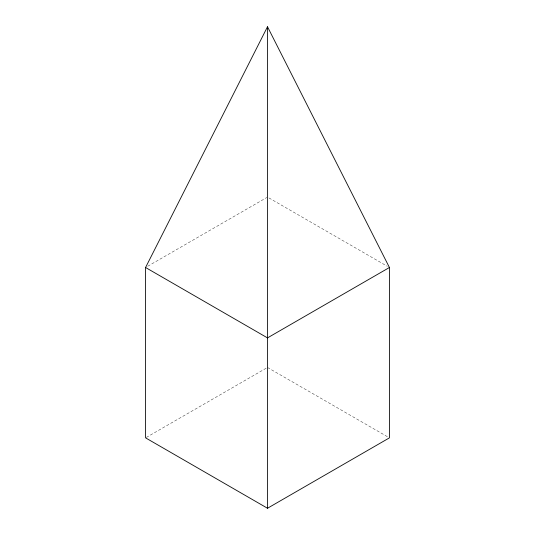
<?xml version="1.0" encoding="UTF-8"?>
<svg xmlns="http://www.w3.org/2000/svg" width="535" height="535" viewBox="0 0 535 535"><rect width="100%" height="100%" fill="white"/><g stroke="black" fill="none" stroke-linecap="round" stroke-linejoin="round"><path stroke-width="0.4" stroke-dasharray="2.67 2.01" d="M147.74 266.249L266.778 197.522M146.296 437.443L266.778 367.879M268.945 197.937L387.26 266.249M267.5 367.465L388.704 437.443"/><path stroke-width="0.8" d="M145.573 267.5L267.5 26.75L389.427 267.5L389.427 437.857L267.5 508.25L145.573 437.857L145.573 267.5L267.5 337.893L389.427 267.5M267.5 26.75L267.5 508.25"/></g></svg>
